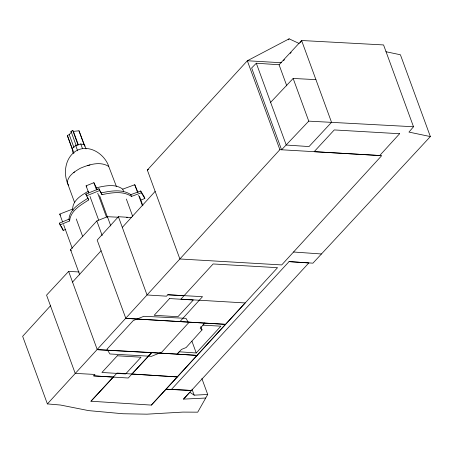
<?xml version="1.0" encoding="UTF-8"?>
<svg xmlns="http://www.w3.org/2000/svg" width="453" height="453" viewBox="0 0 453 453"><rect width="100%" height="100%" fill="white"/><g stroke="black" fill="none" stroke-linecap="round" stroke-linejoin="round"><path stroke-width="0.68" d="M73.126 210.402L72.644 209.082C72.695 200.203 81.653 195.022 88.516 191.155M68.958 219.167L59.428 223.125L60.079 224.903L69.609 220.945L68.958 219.167C69.858 208.742 80.226 203.25 88.012 198.171L87.384 197.004M69.609 220.945C70.509 210.52 80.877 205.028 88.663 199.949L88.233 198.759M50.476 305.803L22.65 336.319L47.384 403.906L60.476 405.033L88.658 410.622L123.012 413.753L146.982 414.172L182.859 412.094L197.718 412.168L207.712 394.489L201.885 378.572M413.504 126.749L308.765 121.138L281.579 149.79L251.642 67.978L256.302 63.222L279.071 64.756L301.602 40.51L383.566 44.938L413.504 126.749L408.963 132.095L430.35 136.574L312.932 263.165L289.048 261.613L171.461 389.404L166.008 389.246L151.336 405.101L90.962 401.222L117.027 373.057L177.31 376.924L245.198 302.949L180.889 299.144L213.12 263.963L277.542 267.672L166.008 389.246L191.466 390.458L308.833 262.944L289.048 261.613M72.656 150.068L67.338 135.47L69.235 134.615L71.291 132.265L71.002 131.291L72.791 130.56L73.392 131.37L78.363 144.949M179.943 321.607L202.531 296.664L167.774 294.767L166.523 296.177L147.038 294.971L47.384 403.906M200.821 326.585L202.032 329.897L186.126 347.547L181.432 349.439L177.089 354.116L97.265 349.659L68.63 271.404L79.116 271.959M131.625 217.531L118.403 216.715L97.18 240.101L125.815 318.357L225.662 324.342L125.815 318.357M122.31 227.389L155.141 191.398M72.537 282.072L101.081 250.769M118.403 216.715L147.038 294.971L179.875 258.98L147.333 170.056L247.327 60.753L289.133 38.828L299.246 43.522M288.182 39.87L289.133 38.828M279.869 149.677L179.875 258.98L281.721 264.931L381.715 155.634L279.869 149.677L247.327 60.753L281.579 62.752M79.739 274.88L70.509 249.648L96.84 220.956L107.412 216.698L117.944 217.208M202.032 329.897L200.215 328.289L204.824 323.017L202.933 325.169L220.877 326.183L196.24 352.978L179.258 351.788L177.089 354.116L197.281 355.412L151.789 352.553L128.233 378.017L93.669 375.871L94.977 374.45L75.209 373.391L46.568 295.135L68.63 271.404M151.336 405.101L177.31 376.924L131.936 374.025L151.789 352.553L97.265 349.659M205.719 398.034L183.505 399.121L191.466 390.458L171.461 389.404M183.505 399.121L189.824 392.253L194.178 395.152L207.712 394.489M283.533 60.679L284.49 59.649M290.231 53.437L291.188 52.401M300.288 42.565L301.245 41.529M90.962 401.222L113.324 377.083L93.669 375.871M116.461 186.619L108.709 166.404C99.983 160.991 89.06 164.575 80.351 168.239C74.768 171.483 68.295 175.39 67.203 182.333L74.637 202.65M270.622 102.35L293.148 78.454L315.922 79.637M73.278 153.363L72.406 150.991L72.242 148.391L75.679 145.487L80.781 143.98L84.53 144.773L86.047 148.924M76.857 150.453C64.989 157.106 62.588 174.111 68.646 185.526M147.333 170.056L148.573 169.405M73.375 172.633L74.643 172.004M87.304 165.713L89.971 164.994M76.212 145.515L77.995 144.79L72.791 130.56M88.663 199.949L85.798 194.088L98.941 188.771L102.01 194.648C111.546 192.644 122.933 190.656 131.495 196.421L141.336 192.768L144.847 198.488L140.928 200.016M86.449 195.866L99.592 190.549L102.01 194.648M88.76 193.074L86.11 185.826L93.89 182.695L97.406 189.705M60.079 224.903L63.194 230.39L65.753 229.377M62.622 221.998L59.728 214.093L72.644 209.082M77.537 150.124C90.107 144.399 104.649 154.292 108.777 166.415M96.682 187.729C105.034 185.792 115.351 183.522 122.74 189.167L134.745 184.722L138.074 192.553M101.359 192.865C110.894 190.866 122.282 188.878 130.843 194.643L140.685 190.99L144.196 196.71L144.847 198.488M73.392 131.37L78.981 130.798L84.768 145.945M126.37 217.616L127.774 217.683M167.774 294.767L184.031 295.707M293.521 252.01L321.454 253.974M385.922 51.727L400.412 54.762L430.35 136.574M59.728 214.093L60.442 215.175M70.509 249.648L71.251 250.826M86.11 185.826L86.783 186.936M59.428 223.125L60.464 224.954M61.155 226.172L62.197 228.001M85.798 194.088L86.749 195.838M301.602 40.51L331.539 122.321L309.008 146.568L286.245 145.034L256.302 63.222M293.148 78.454L308.765 121.138M279.071 64.756L286.794 85.872M140.685 190.99L141.336 192.768M139.518 196.506L142.893 205.724M134.745 184.722L137.638 192.627M138.601 195.26L142.457 205.798M191.902 341.12L196.24 352.978M130.843 194.643L131.495 196.421M122.74 189.167L123.703 191.8M126.353 199.048L132.621 216.172M191.998 389.184L194.178 395.152M78.981 130.798L84.19 145.022M98.941 188.771L99.592 190.549M107.412 216.698L110.815 225.996M80.781 143.98L82.514 148.726M99.575 195.634L107.531 217.372M93.89 182.695L96.54 189.943M97.746 193.238L106.427 216.953M71.002 131.291L76.263 145.849M75.679 145.487L77.633 150.826M69.235 134.615L73.969 147.553M89.966 196.364L98.646 220.079M72.242 148.391L73.981 153.137M67.338 135.47L72.548 149.694M96.84 220.956L102.185 235.566M76.263 218.963L82.769 236.749M63.584 224.631L72.259 248.346M62.542 228.612L63.194 230.39M84.53 144.773L84.626 146.081M399.603 133.726L379.739 155.521L314.161 151.681L334.263 129.937L399.603 133.726M188.573 322.819L161.772 352.145L151.517 356.324L109.937 353.969L106.953 349.246L133.284 320.554L143.861 316.296L185.979 318.334L188.573 322.819M169.586 298.555L154.196 315.288L177.921 316.715L193.318 300.011L169.586 298.555M117.299 355.786L101.931 372.462L125.634 373.94L141.03 357.213L117.299 355.786"/></g></svg>
